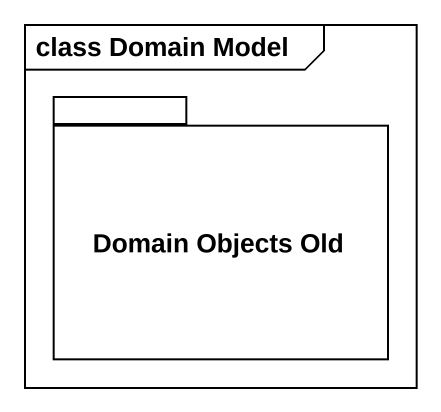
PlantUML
@startuml
mainframe class Domain Model
package "Domain Objects Old" as Domain_Objects_Old {
}
@enduml
